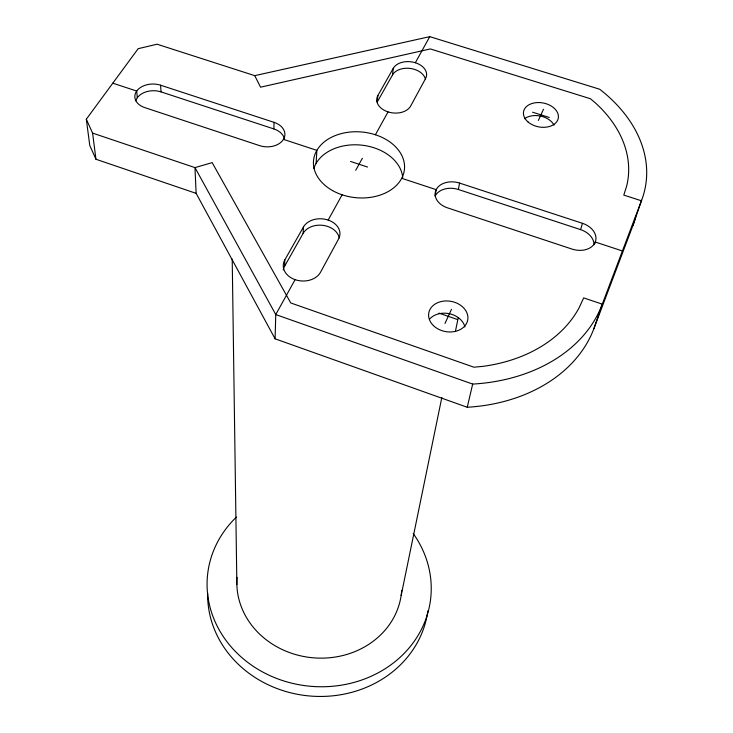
<?xml version="1.0" encoding="UTF-8"?>
<svg xmlns="http://www.w3.org/2000/svg" width="733" height="733" viewBox="0 0 733 733"><rect width="100%" height="100%" fill="white"/><g stroke="black" fill="none" stroke-linecap="round" stroke-linejoin="round"><path stroke-width="1.1" d="M284.404 138.555A17.968 12.828 2.2 0 0 273.885 128.935L274.032 122.338L160.573 85.193A17.894 12.388 -1.2 0 0 136.659 91.121A17.894 12.388 -1.2 0 0 144.777 107.604L259.592 145.629A18.068 12.846 2.2 0 0 283.405 139.444A18.068 12.846 2.2 0 0 274.032 122.338M275.095 338.811L196.132 193.365L95.95 159.253L89.774 145.473L86.311 119.213L138.161 48.69L157.073 44.209L254.745 75.655L429.758 36.65L599.695 89.243A153.875 109.135 9.9 0 1 641.641 200.228L632.854 225.691L593.849 328.75A159.153 121.513 9.4 0 1 467.242 407.264L275.095 338.811L275.755 314.567L295.097 279.658A19.37 14.816 3.4 0 0 320.532 272.245L338.591 238.94A19.012 14.275 4.1 0 0 328.173 220.065L342.119 194.804M283.25 269.9A19.26 14.779 3.4 0 1 284.606 266.226L284.816 259.913L303.453 226.992A19.012 14.275 4.1 0 1 328.173 220.065M284.606 266.226L303.132 233.378L303.453 226.992M316.115 163.367L316.867 150.366L283.46 139.362M393.273 68.316L377.889 95.492L377.193 102.098L392.512 74.949L393.273 68.316A17.29 11.801 6.6 0 1 415.345 62.736L429.758 36.65M401.711 178.302L436.181 189.645L435.136 196.068A18.417 13.469 9 0 1 458.372 189.499L459.545 183.076L582.469 223.318A18.957 13.835 13.7 0 1 595.223 242.119A18.957 13.835 13.7 0 1 571.978 249.064L447.442 207.833A18.527 13.496 8.9 0 1 436.144 189.737A18.527 13.496 8.9 0 1 459.545 183.076M401.153 595.508L441.834 397.478M455.395 331.472L458.152 318.04M467.242 407.264L472.684 384.083A162.854 122.695 9.3 0 0 602.04 304.781L641.641 200.228M593.996 244.74A18.856 13.799 13.7 0 0 580.582 229.621L582.469 223.318M594.6 244.107L595.26 242.027L622.436 250.97M593.849 328.75L602.297 304.158L583.67 297.891L579.18 307.649A143.604 108.145 9.3 0 1 482.717 366.381L473.93 367.206L290.772 302.967L212.158 162.625L194.978 167.61L92.596 133.104L86.311 119.213M632.854 225.691L633.046 225.141A150.567 108.365 10 0 0 635.713 216.711M444.986 323.436L451.491 309.299M538.334 120.478L543.492 109.263M355.716 170.276L362.368 158.273M375.388 134.771L388.05 111.911A17.583 12.214 6.3 0 0 410.7 105.973L425.589 78.504A17.29 11.801 6.6 0 0 415.345 62.736M532.57 112.213L549.292 117.482M641.448 200.787L623.792 195.097L626.642 186.145A135.697 96.197 9.9 0 0 595.746 103.234L590.441 98.744L430.344 48.937L260.563 87.181L254.745 75.655M135.788 100.815A17.803 12.369 -1.3 0 1 161.04 91.891L273.885 128.935M458.372 189.499L580.582 229.621M112.809 83.177L136.704 91.048L137.3 97.746M350.576 161.462L367.545 167.051M438.985 313.138L457.548 319.542M472.684 384.083L275.755 314.567L194.978 167.61L196.132 193.365M92.596 133.104L95.95 159.253M160.573 85.193L161.04 91.891M232.214 259.115L236.86 584.604M392.512 74.949A17.198 11.792 6.7 0 1 410.114 68.416A17.198 11.792 6.7 0 1 425.415 79.054M313.871 168.379A45.162 32.857 5.4 0 1 361.342 145.116A45.162 32.857 5.4 0 1 402.738 177.478M524.562 118.728A17.482 12.122 10.9 0 1 554.029 125.169M388.087 111.929A17.583 12.214 6.3 0 1 377.889 95.492M429.914 318.754A19.553 15.283 10.2 0 1 449.86 313.834A19.553 15.283 10.2 0 1 464.942 326.973M303.132 233.378A18.902 14.248 4.1 0 1 322.951 225.352A18.902 14.248 4.1 0 1 339.242 237.987M295.142 279.676A19.37 14.816 3.4 0 1 284.816 259.913M401.711 590.358A82.591 73.795 5.4 0 1 313.816 657.858A82.591 73.795 5.4 0 1 237.052 577.338M413.21 533.532A112.186 100.293 5.4 0 1 387.885 666.948A112.186 100.293 5.4 0 1 236.768 652.865A112.186 100.293 5.4 0 1 236.429 517.067M427.843 610.955A110.601 99.358 5.4 0 1 310.38 696.048A110.601 99.358 5.4 0 1 207.668 593.006M332.635 190.635A45.666 32.976 5.4 0 0 404.369 169.983A45.666 32.976 5.4 0 0 339.975 133.974A45.666 32.976 5.4 0 0 332.635 190.635M528.172 122.081A17.665 12.159 10.8 0 0 557.685 120.13A17.665 12.159 10.8 0 0 536.913 102.593A17.665 12.159 10.8 0 0 528.172 122.081M433.441 325.608A19.782 15.366 10.1 0 0 466.857 322.758A19.782 15.366 10.1 0 0 444.455 301.025A19.782 15.366 10.1 0 0 433.441 325.608"/></g></svg>
